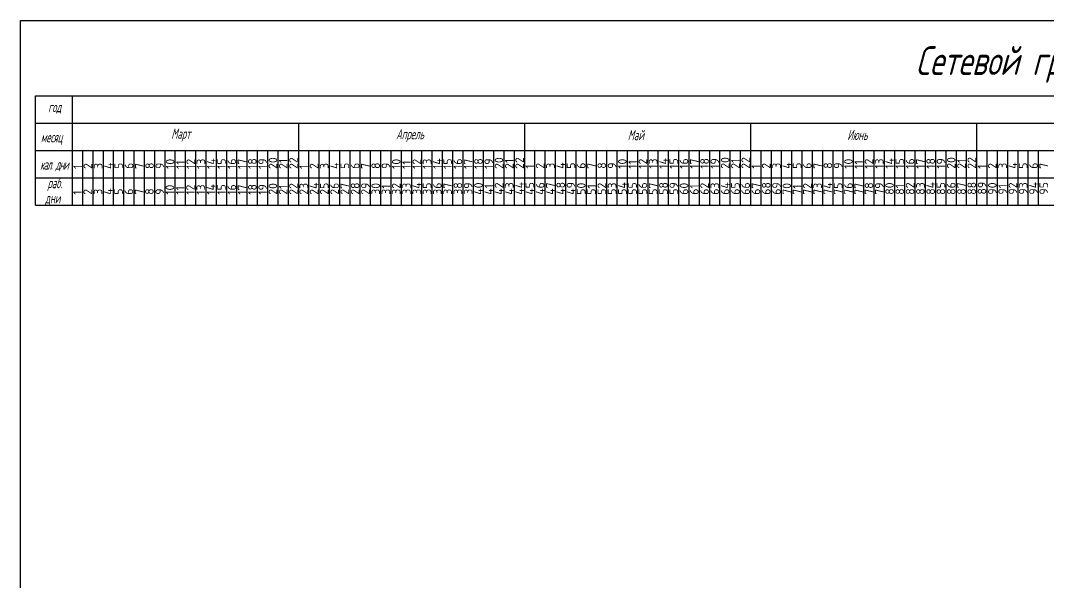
# Model space of a CAD drawing. Header units: millimetres. Extents: x 545956 to 559840, y 1708517 to 1711661.
# Drawn here: x 554604 to 555304, y 1709451 to 1709834 of the extents above; entities that cross this region are included whole.
import ezdxf

# ---------------------------------------------------------------- set-up
doc = ezdxf.new("R2010")
doc.units = ezdxf.units.MM
doc.header["$LTSCALE"] = 5
doc.layers.get('0').update_dxf_attribs({"lineweight": 30})
for name, color, linetype, lineweight in [('02 Тонкая линия', 3, 'Continuous', 25), ('ramochka', 18, 'Continuous', 50), ('text', 161, 'Continuous', 20), ('Тонкая', 250, 'Continuous', 5)]:
    doc.layers.add(name, color=color, linetype=linetype, lineweight=lineweight)
doc.styles.add('GOST 2.304', font='CS_Gost2304.shx', dxfattribs={"width": 0.75, "oblique": 10})
doc.styles.get("Standard").update_dxf_attribs({"font": 'isocpeur.ttf'})
doc.styles.add('стиль1-3', font='simplex.shx', dxfattribs={"width": 0.7, "oblique": 15, "height": 3})

msp = doc.modelspace()

# ---------------------------------------------------------------- linework, layer by layer
at = {"ltscale": 0.1}
for p, q in [((554604.27, 1709833.88), (556319.59, 1709833.88)), ((554604.27, 1708606.25), (554604.27, 1709833.88))]:
    msp.add_line(p, q, dxfattribs=at)
at = {"layer": 'ramochka', "color": 7, "lineweight": 30}
for p, q in [((554614.37, 1709782.66), (555269.66, 1709782.66)), ((554614.37, 1709708), (554614.37, 1709782.66)), ((554614.37, 1709782.66), (556130.66, 1709782.66)), ((554614.37, 1709708), (554614.37, 1709782.66)), ((554639.66, 1709708), (554639.66, 1709782.66)), ((554639.66, 1709708), (554639.66, 1709782.66)), ((554614.37, 1709764), (555288.3, 1709764)), ((554614.37, 1709764), (556130.66, 1709764)), ((554639.66, 1709708), (554639.66, 1709764)), ((554639.66, 1709708), (554639.66, 1709764)), ((554793.81, 1709708), (554793.81, 1709764)), ((554793.81, 1709708), (554793.81, 1709764)), ((554947.66, 1709708), (554947.66, 1709764)), ((554947.66, 1709708), (554947.66, 1709764)), ((555101.66, 1709708), (555101.66, 1709764)), ((555101.66, 1709708), (555101.66, 1709764)), ((555255.66, 1709708), (555255.66, 1709764)), ((555255.66, 1709708), (555255.66, 1709764)), ((554614.37, 1709745.33), (555269.66, 1709745.33)), ((554614.37, 1709745.33), (556130.66, 1709745.33)), ((554646.66, 1709708), (554646.66, 1709745.33)), ((554646.66, 1709708), (554646.66, 1709745.33)), ((554653.66, 1709708), (554653.66, 1709745.33)), ((554653.66, 1709708), (554653.66, 1709745.33)), ((554660.66, 1709708), (554660.66, 1709745.33)), ((554660.66, 1709708), (554660.66, 1709745.33)), ((554667.66, 1709708), (554667.66, 1709745.33)), ((554667.66, 1709708), (554667.66, 1709745.33)), ((554674.66, 1709708), (554674.66, 1709745.33)), ((554674.66, 1709708), (554674.66, 1709745.33)), ((554681.66, 1709708), (554681.66, 1709745.33)), ((554681.66, 1709708), (554681.66, 1709745.33)), ((554688.66, 1709708), (554688.66, 1709745.33)), ((554688.66, 1709708), (554688.66, 1709745.33)), ((554695.66, 1709708), (554695.66, 1709745.33)), ((554695.66, 1709708), (554695.66, 1709745.33)), ((554702.66, 1709708), (554702.66, 1709745.33)), ((554702.66, 1709708), (554702.66, 1709745.33)), ((554709.66, 1709708), (554709.66, 1709745.33)), ((554709.66, 1709708), (554709.66, 1709745.33)), ((554716.66, 1709708), (554716.66, 1709745.33)), ((554716.66, 1709708), (554716.66, 1709745.33)), ((554723.66, 1709708), (554723.66, 1709745.33)), ((554723.66, 1709708), (554723.66, 1709745.33)), ((554730.66, 1709708), (554730.66, 1709745.33)), ((554730.66, 1709708), (554730.66, 1709745.33)), ((554737.66, 1709708), (554737.66, 1709745.33)), ((554737.66, 1709708), (554737.66, 1709745.33)), ((554744.66, 1709708), (554744.66, 1709745.33)), ((554744.66, 1709708), (554744.66, 1709745.33)), ((554751.66, 1709708), (554751.66, 1709745.33)), ((554751.66, 1709708), (554751.66, 1709745.33)), ((554758.66, 1709708), (554758.66, 1709745.33)), ((554758.66, 1709708), (554758.66, 1709745.33)), ((554765.66, 1709708), (554765.66, 1709745.33)), ((554765.66, 1709708), (554765.66, 1709745.33)), ((554772.66, 1709708), (554772.66, 1709745.33)), ((554772.66, 1709708), (554772.66, 1709745.33)), ((554779.66, 1709708), (554779.66, 1709745.33)), ((554779.66, 1709708), (554779.66, 1709745.33)), ((554786.66, 1709708), (554786.66, 1709745.33)), ((554786.66, 1709708), (554786.66, 1709745.33)), ((554800.66, 1709708), (554800.66, 1709745.33)), ((554800.66, 1709708), (554800.66, 1709745.33)), ((554807.66, 1709708), (554807.66, 1709745.33)), ((554807.66, 1709708), (554807.66, 1709745.33)), ((554814.66, 1709708), (554814.66, 1709745.33)), ((554814.66, 1709708), (554814.66, 1709745.33)), ((554821.66, 1709708), (554821.66, 1709745.33)), ((554821.66, 1709708), (554821.66, 1709745.33)), ((554828.66, 1709708), (554828.66, 1709745.33)), ((554828.66, 1709708), (554828.66, 1709745.33)), ((554835.66, 1709708), (554835.66, 1709745.33)), ((554835.66, 1709708), (554835.66, 1709745.33)), ((554842.66, 1709708), (554842.66, 1709745.33)), ((554842.66, 1709708), (554842.66, 1709745.33)), ((554849.66, 1709708), (554849.66, 1709745.33)), ((554849.66, 1709708), (554849.66, 1709745.33)), ((554856.66, 1709708), (554856.66, 1709745.33)), ((554856.66, 1709708), (554856.66, 1709745.33)), ((554863.66, 1709708), (554863.66, 1709745.33)), ((554863.66, 1709708), (554863.66, 1709745.33)), ((554870.66, 1709708), (554870.66, 1709745.33)), ((554870.66, 1709708), (554870.66, 1709745.33)), ((554870.66, 1709708), (554870.66, 1709745.33)), ((554870.66, 1709708), (554870.66, 1709745.33)), ((554877.66, 1709708), (554877.66, 1709745.33)), ((554877.66, 1709708), (554877.66, 1709745.33)), ((554884.66, 1709708), (554884.66, 1709745.33)), ((554884.66, 1709708), (554884.66, 1709745.33)), ((554891.66, 1709708), (554891.66, 1709745.33)), ((554891.66, 1709708), (554891.66, 1709745.33)), ((554898.66, 1709708), (554898.66, 1709745.33)), ((554898.66, 1709708), (554898.66, 1709745.33)), ((554905.66, 1709708), (554905.66, 1709745.33)), ((554905.66, 1709708), (554905.66, 1709745.33)), ((554912.66, 1709708), (554912.66, 1709745.33)), ((554912.66, 1709708), (554912.66, 1709745.33)), ((554919.66, 1709708), (554919.66, 1709745.33)), ((554919.66, 1709708), (554919.66, 1709745.33)), ((554926.66, 1709708), (554926.66, 1709745.33)), ((554926.66, 1709708), (554926.66, 1709745.33)), ((554933.66, 1709708), (554933.66, 1709745.33)), ((554933.66, 1709708), (554933.66, 1709745.33)), ((554940.66, 1709708), (554940.66, 1709745.33)), ((554940.66, 1709708), (554940.66, 1709745.33)), ((554947.66, 1709708), (554947.66, 1709745.33)), ((554947.66, 1709708), (554947.66, 1709745.33)), ((554954.66, 1709708), (554954.66, 1709745.33)), ((554954.66, 1709708), (554954.66, 1709745.33)), ((554961.66, 1709708), (554961.66, 1709745.33)), ((554961.66, 1709708), (554961.66, 1709745.33)), ((554968.66, 1709708), (554968.66, 1709745.33)), ((554968.66, 1709708), (554968.66, 1709745.33)), ((554975.66, 1709708), (554975.66, 1709745.33)), ((554975.66, 1709708), (554975.66, 1709745.33)), ((554982.66, 1709708), (554982.66, 1709745.33)), ((554982.66, 1709708), (554982.66, 1709745.33)), ((554989.66, 1709708), (554989.66, 1709745.33)), ((554989.66, 1709708), (554989.66, 1709745.33)), ((554996.66, 1709708), (554996.66, 1709745.33)), ((554996.66, 1709708), (554996.66, 1709745.33)), ((555003.66, 1709708), (555003.66, 1709745.33)), ((555003.66, 1709708), (555003.66, 1709745.33)), ((555010.66, 1709708), (555010.66, 1709745.33)), ((555010.66, 1709708), (555010.66, 1709745.33)), ((555017.66, 1709708), (555017.66, 1709745.33)), ((555017.66, 1709708), (555017.66, 1709745.33)), ((555024.66, 1709708), (555024.66, 1709745.33)), ((555024.66, 1709708), (555024.66, 1709745.33)), ((555024.66, 1709708), (555024.66, 1709745.33)), ((555024.66, 1709708), (555024.66, 1709745.33)), ((555031.66, 1709708), (555031.66, 1709745.33)), ((555031.66, 1709708), (555031.66, 1709745.33)), ((555038.66, 1709708), (555038.66, 1709745.33)), ((555038.66, 1709708), (555038.66, 1709745.33)), ((555045.66, 1709708), (555045.66, 1709745.33)), ((555045.66, 1709708), (555045.66, 1709745.33)), ((555052.66, 1709708), (555052.66, 1709745.33)), ((555052.66, 1709708), (555052.66, 1709745.33)), ((555059.66, 1709708), (555059.66, 1709745.33)), ((555059.66, 1709708), (555059.66, 1709745.33)), ((555066.66, 1709708), (555066.66, 1709745.33)), ((555066.66, 1709708), (555066.66, 1709745.33)), ((555073.66, 1709708), (555073.66, 1709745.33)), ((555073.66, 1709708), (555073.66, 1709745.33)), ((555080.66, 1709708), (555080.66, 1709745.33)), ((555080.66, 1709708), (555080.66, 1709745.33)), ((555087.66, 1709708), (555087.66, 1709745.33)), ((555087.66, 1709708), (555087.66, 1709745.33)), ((555094.66, 1709708), (555094.66, 1709745.33)), ((555094.66, 1709708), (555094.66, 1709745.33)), ((555101.66, 1709708), (555101.66, 1709745.33)), ((555101.66, 1709708), (555101.66, 1709745.33)), ((555108.66, 1709708), (555108.66, 1709745.33)), ((555108.66, 1709708), (555108.66, 1709745.33)), ((555115.66, 1709708), (555115.66, 1709745.33)), ((555115.66, 1709708), (555115.66, 1709745.33)), ((555122.66, 1709708), (555122.66, 1709745.33)), ((555122.66, 1709708), (555122.66, 1709745.33)), ((555129.66, 1709708), (555129.66, 1709745.33)), ((555129.66, 1709708), (555129.66, 1709745.33)), ((555136.66, 1709708), (555136.66, 1709745.33)), ((555136.66, 1709708), (555136.66, 1709745.33)), ((555143.66, 1709708), (555143.66, 1709745.33)), ((555143.66, 1709708), (555143.66, 1709745.33)), ((555150.66, 1709708), (555150.66, 1709745.33)), ((555150.66, 1709708), (555150.66, 1709745.33)), ((555157.66, 1709708), (555157.66, 1709745.33)), ((555157.66, 1709708), (555157.66, 1709745.33)), ((555164.66, 1709708), (555164.66, 1709745.33)), ((555164.66, 1709708), (555164.66, 1709745.33)), ((555171.66, 1709708), (555171.66, 1709745.33)), ((555171.66, 1709708), (555171.66, 1709745.33)), ((555178.66, 1709708), (555178.66, 1709745.33)), ((555178.66, 1709708), (555178.66, 1709745.33)), ((555178.66, 1709708), (555178.66, 1709745.33)), ((555178.66, 1709708), (555178.66, 1709745.33)), ((555185.66, 1709708), (555185.66, 1709745.33)), ((555185.66, 1709708), (555185.66, 1709745.33)), ((555192.66, 1709708), (555192.66, 1709745.33)), ((555192.66, 1709708), (555192.66, 1709745.33)), ((555199.66, 1709708), (555199.66, 1709745.33)), ((555199.66, 1709708), (555199.66, 1709745.33)), ((555206.66, 1709708), (555206.66, 1709745.33)), ((555206.66, 1709708), (555206.66, 1709745.33)), ((555213.66, 1709708), (555213.66, 1709745.33)), ((555213.66, 1709708), (555213.66, 1709745.33)), ((555220.66, 1709708), (555220.66, 1709745.33)), ((555220.66, 1709708), (555220.66, 1709745.33)), ((555227.66, 1709708), (555227.66, 1709745.33)), ((555227.66, 1709708), (555227.66, 1709745.33)), ((555234.66, 1709708), (555234.66, 1709745.33)), ((555234.66, 1709708), (555234.66, 1709745.33)), ((555241.66, 1709708), (555241.66, 1709745.33)), ((555241.66, 1709708), (555241.66, 1709745.33)), ((555248.66, 1709708), (555248.66, 1709745.33)), ((555248.66, 1709708), (555248.66, 1709745.33)), ((555255.66, 1709708), (555255.66, 1709745.33)), ((555255.66, 1709708), (555255.66, 1709745.33)), ((555262.66, 1709708), (555262.66, 1709745.33)), ((555262.66, 1709708), (555262.66, 1709745.33)), ((555269.66, 1709708), (555269.66, 1709745.33)), ((555269.66, 1709708), (555269.66, 1709745.33)), ((555276.66, 1709708), (555276.66, 1709745.33)), ((555283.66, 1709708), (555283.66, 1709745.33)), ((555290.66, 1709708), (555290.66, 1709745.33)), ((555297.66, 1709708), (555297.66, 1709745.33)), ((554614.37, 1709726.66), (555269.66, 1709726.66)), ((554614.37, 1709726.66), (556130.66, 1709726.66)), ((554650.53, 1709726.66), (555269.66, 1709726.66)), ((554650.53, 1709726.66), (556130.66, 1709726.66)), ((554614.37, 1709708), (555269.66, 1709708)), ((554614.37, 1709708), (556130.66, 1709708))]:
    msp.add_line(p, q, dxfattribs=at)
at = {"layer": 'Тонкая', "linetype": 'ByBlock', "ltscale": 0.2}
msp.add_line((554961.66, 1709708), (554963.46, 1709708), dxfattribs=at)

# ---------------------------------------------------------------- texts
at = {"ltscale": 0.5, "insert": (555213.91, 1709816.4), "char_height": 19.6, "width": 498.0189, "attachment_point": 1, "style": 'стиль1-3'}
msp.add_mtext('Сетевой график строительства здания', dxfattribs=at)
at = {"layer": '02 Тонкая линия', "color": 7, "char_height": 5.8333, "width": 0.0841, "attachment_point": 1, "rotation": 90}
for s, insert in [('{\\fISOCPEUR|b0|i0|c204|p34;10}', (554703.24, 1709732.74)), ('{\\fISOCPEUR|b0|i0|c204|p34;10}', (554703.24, 1709732.74)), ('{\\fISOCPEUR|b0|i0|c204|p34;12}', (554717.24, 1709732.74)), ('{\\fISOCPEUR|b0|i0|c204|p34;12}', (554717.24, 1709732.74)), ('{\\fISOCPEUR|b0|i0|c204|p34;13}', (554724.24, 1709732.74)), ('{\\fISOCPEUR|b0|i0|c204|p34;13}', (554724.24, 1709732.74)), ('{\\fISOCPEUR|b0|i0|c204|p34;14}', (554731.24, 1709732.74)), ('{\\fISOCPEUR|b0|i0|c204|p34;14}', (554731.24, 1709732.74)), ('{\\fISOCPEUR|b0|i0|c204|p34;15}', (554738.24, 1709732.74)), ('{\\fISOCPEUR|b0|i0|c204|p34;15}', (554738.24, 1709732.74)), ('{\\fISOCPEUR|b0|i0|c204|p34;16}', (554745.24, 1709732.74)), ('{\\fISOCPEUR|b0|i0|c204|p34;16}', (554745.24, 1709732.74)), ('{\\fISOCPEUR|b0|i0|c204|p34;17}', (554752.24, 1709732.74)), ('{\\fISOCPEUR|b0|i0|c204|p34;17}', (554752.24, 1709732.74)), ('{\\fISOCPEUR|b0|i0|c204|p34;18}', (554759.24, 1709732.74)), ('{\\fISOCPEUR|b0|i0|c204|p34;18}', (554759.24, 1709732.74)), ('{\\fISOCPEUR|b0|i0|c204|p34;19}', (554766.24, 1709732.74)), ('{\\fISOCPEUR|b0|i0|c204|p34;19}', (554766.24, 1709732.74)), ('{\\fISOCPEUR|b0|i0|c204|p34;20}', (554773.24, 1709732.74)), ('{\\fISOCPEUR|b0|i0|c204|p34;20}', (554773.24, 1709732.74)), ('{\\fISOCPEUR|b0|i0|c204|p34;21}', (554780.24, 1709732.74)), ('{\\fISOCPEUR|b0|i0|c204|p34;21}', (554780.24, 1709732.74)), ('{\\fISOCPEUR|b0|i0|c204|p34;22}', (554787.24, 1709732.74)), ('{\\fISOCPEUR|b0|i0|c204|p34;22}', (554787.24, 1709732.74)), ('{\\fISOCPEUR|b0|i0|c204|p34;10}', (554857.24, 1709732.74)), ('{\\fISOCPEUR|b0|i0|c204|p34;10}', (554857.24, 1709732.74)), ('{\\fISOCPEUR|b0|i0|c204|p34;12}', (554871.24, 1709732.74)), ('{\\fISOCPEUR|b0|i0|c204|p34;12}', (554871.24, 1709732.74)), ('{\\fISOCPEUR|b0|i0|c204|p34;13}', (554878.24, 1709732.74)), ('{\\fISOCPEUR|b0|i0|c204|p34;13}', (554878.24, 1709732.74)), ('{\\fISOCPEUR|b0|i0|c204|p34;14}', (554885.24, 1709732.74)), ('{\\fISOCPEUR|b0|i0|c204|p34;14}', (554885.24, 1709732.74)), ('{\\fISOCPEUR|b0|i0|c204|p34;15}', (554892.24, 1709732.74)), ('{\\fISOCPEUR|b0|i0|c204|p34;15}', (554892.24, 1709732.74)), ('{\\fISOCPEUR|b0|i0|c204|p34;16}', (554899.24, 1709732.74)), ('{\\fISOCPEUR|b0|i0|c204|p34;16}', (554899.24, 1709732.74)), ('{\\fISOCPEUR|b0|i0|c204|p34;17}', (554906.24, 1709732.74)), ('{\\fISOCPEUR|b0|i0|c204|p34;17}', (554906.24, 1709732.74)), ('{\\fISOCPEUR|b0|i0|c204|p34;18}', (554913.24, 1709732.74)), ('{\\fISOCPEUR|b0|i0|c204|p34;18}', (554913.24, 1709732.74)), ('{\\fISOCPEUR|b0|i0|c204|p34;19}', (554920.24, 1709732.74)), ('{\\fISOCPEUR|b0|i0|c204|p34;19}', (554920.24, 1709732.74)), ('{\\fISOCPEUR|b0|i0|c204|p34;20}', (554927.24, 1709732.74)), ('{\\fISOCPEUR|b0|i0|c204|p34;20}', (554927.24, 1709732.74)), ('{\\fISOCPEUR|b0|i0|c204|p34;21}', (554934.24, 1709732.74)), ('{\\fISOCPEUR|b0|i0|c204|p34;21}', (554934.24, 1709732.74)), ('{\\fISOCPEUR|b0|i0|c204|p34;22}', (554941.24, 1709732.74)), ('{\\fISOCPEUR|b0|i0|c204|p34;22}', (554941.24, 1709732.74)), ('{\\fISOCPEUR|b0|i0|c204|p34;10}', (555011.24, 1709732.86)), ('{\\fISOCPEUR|b0|i0|c204|p34;10}', (555011.24, 1709732.86)), ('{\\fISOCPEUR|b0|i0|c204|p34;12}', (555025.24, 1709732.86)), ('{\\fISOCPEUR|b0|i0|c204|p34;12}', (555025.24, 1709732.86)), ('{\\fISOCPEUR|b0|i0|c204|p34;13}', (555032.24, 1709732.86)), ('{\\fISOCPEUR|b0|i0|c204|p34;13}', (555032.24, 1709732.86)), ('{\\fISOCPEUR|b0|i0|c204|p34;14}', (555039.24, 1709732.86)), ('{\\fISOCPEUR|b0|i0|c204|p34;14}', (555039.24, 1709732.86)), ('{\\fISOCPEUR|b0|i0|c204|p34;15}', (555046.24, 1709732.86)), ('{\\fISOCPEUR|b0|i0|c204|p34;15}', (555046.24, 1709732.86)), ('{\\fISOCPEUR|b0|i0|c204|p34;16}', (555053.24, 1709732.86)), ('{\\fISOCPEUR|b0|i0|c204|p34;16}', (555053.24, 1709732.86)), ('{\\fISOCPEUR|b0|i0|c204|p34;17}', (555060.24, 1709732.86)), ('{\\fISOCPEUR|b0|i0|c204|p34;17}', (555060.24, 1709732.86)), ('{\\fISOCPEUR|b0|i0|c204|p34;18}', (555067.24, 1709732.86)), ('{\\fISOCPEUR|b0|i0|c204|p34;18}', (555067.24, 1709732.86)), ('{\\fISOCPEUR|b0|i0|c204|p34;19}', (555074.24, 1709732.86)), ('{\\fISOCPEUR|b0|i0|c204|p34;19}', (555074.24, 1709732.86)), ('{\\fISOCPEUR|b0|i0|c204|p34;20}', (555081.24, 1709732.86)), ('{\\fISOCPEUR|b0|i0|c204|p34;20}', (555081.24, 1709732.86)), ('{\\fISOCPEUR|b0|i0|c204|p34;21}', (555088.24, 1709732.86)), ('{\\fISOCPEUR|b0|i0|c204|p34;21}', (555088.24, 1709732.86)), ('{\\fISOCPEUR|b0|i0|c204|p34;22}', (555095.24, 1709732.86)), ('{\\fISOCPEUR|b0|i0|c204|p34;22}', (555095.24, 1709732.86)), ('{\\fISOCPEUR|b0|i0|c204|p34;10}', (555165.24, 1709732.86)), ('{\\fISOCPEUR|b0|i0|c204|p34;10}', (555165.24, 1709732.86)), ('{\\fISOCPEUR|b0|i0|c204|p34;12}', (555179.24, 1709732.86)), ('{\\fISOCPEUR|b0|i0|c204|p34;12}', (555179.24, 1709732.86)), ('{\\fISOCPEUR|b0|i0|c204|p34;13}', (555186.24, 1709732.86)), ('{\\fISOCPEUR|b0|i0|c204|p34;13}', (555186.24, 1709732.86)), ('{\\fISOCPEUR|b0|i0|c204|p34;14}', (555193.24, 1709732.86)), ('{\\fISOCPEUR|b0|i0|c204|p34;14}', (555193.24, 1709732.86)), ('{\\fISOCPEUR|b0|i0|c204|p34;15}', (555200.24, 1709732.86)), ('{\\fISOCPEUR|b0|i0|c204|p34;15}', (555200.24, 1709732.86)), ('{\\fISOCPEUR|b0|i0|c204|p34;16}', (555207.24, 1709732.86)), ('{\\fISOCPEUR|b0|i0|c204|p34;16}', (555207.24, 1709732.86)), ('{\\fISOCPEUR|b0|i0|c204|p34;17}', (555214.24, 1709732.86)), ('{\\fISOCPEUR|b0|i0|c204|p34;17}', (555214.24, 1709732.86)), ('{\\fISOCPEUR|b0|i0|c204|p34;18}', (555221.24, 1709732.86)), ('{\\fISOCPEUR|b0|i0|c204|p34;18}', (555221.24, 1709732.86)), ('{\\fISOCPEUR|b0|i0|c204|p34;19}', (555228.24, 1709732.86)), ('{\\fISOCPEUR|b0|i0|c204|p34;19}', (555228.24, 1709732.86)), ('{\\fISOCPEUR|b0|i0|c204|p34;20}', (555235.24, 1709732.86)), ('{\\fISOCPEUR|b0|i0|c204|p34;20}', (555235.24, 1709732.86)), ('{\\fISOCPEUR|b0|i0|c204|p34;21}', (555242.24, 1709732.86)), ('{\\fISOCPEUR|b0|i0|c204|p34;21}', (555242.24, 1709732.86)), ('{\\fISOCPEUR|b0|i0|c204|p34;22}', (555249.24, 1709732.86)), ('{\\fISOCPEUR|b0|i0|c204|p34;22}', (555249.24, 1709732.86)), ('{\\fISOCPEUR|b0|i0|c204|p34;1}', (554640.24, 1709732.74)), ('{\\fISOCPEUR|b0|i0|c204|p34;1}', (554640.24, 1709732.74)), ('{\\fISOCPEUR|b0|i0|c204|p34;1}', (554640.24, 1709732.74)), ('{\\fISOCPEUR|b0|i0|c204|p34;1}', (554640.24, 1709732.74)), ('{\\fISOCPEUR|b0|i0|c204|p34;2}', (554647.24, 1709732.74)), ('{\\fISOCPEUR|b0|i0|c204|p34;2}', (554647.24, 1709732.74)), ('{\\fISOCPEUR|b0|i0|c204|p34;3}', (554654.24, 1709732.74)), ('{\\fISOCPEUR|b0|i0|c204|p34;3}', (554654.24, 1709732.74)), ('{\\fISOCPEUR|b0|i0|c204|p34;4}', (554661.24, 1709732.74)), ('{\\fISOCPEUR|b0|i0|c204|p34;4}', (554661.24, 1709732.74)), ('{\\fISOCPEUR|b0|i0|c204|p34;5}', (554668.24, 1709732.74)), ('{\\fISOCPEUR|b0|i0|c204|p34;5}', (554668.24, 1709732.74)), ('{\\fISOCPEUR|b0|i0|c204|p34;6}', (554675.24, 1709732.74)), ('{\\fISOCPEUR|b0|i0|c204|p34;6}', (554675.24, 1709732.74)), ('{\\fISOCPEUR|b0|i0|c204|p34;7}', (554682.24, 1709732.74)), ('{\\fISOCPEUR|b0|i0|c204|p34;7}', (554682.24, 1709732.74)), ('{\\fISOCPEUR|b0|i0|c204|p34;8}', (554689.24, 1709732.74)), ('{\\fISOCPEUR|b0|i0|c204|p34;8}', (554689.24, 1709732.74)), ('{\\fISOCPEUR|b0|i0|c204|p34;9}', (554696.24, 1709732.74)), ('{\\fISOCPEUR|b0|i0|c204|p34;9}', (554696.24, 1709732.74)), ('{\\fISOCPEUR|b0|i0|c204|p34;11}', (554710.24, 1709732.74)), ('{\\fISOCPEUR|b0|i0|c204|p34;11}', (554710.24, 1709732.74)), ('{\\fISOCPEUR|b0|i0|c204|p34;1}', (554794.24, 1709732.74)), ('{\\fISOCPEUR|b0|i0|c204|p34;1}', (554794.24, 1709732.74)), ('{\\fISOCPEUR|b0|i0|c204|p34;2}', (554801.24, 1709732.74)), ('{\\fISOCPEUR|b0|i0|c204|p34;2}', (554801.24, 1709732.74)), ('{\\fISOCPEUR|b0|i0|c204|p34;3}', (554808.24, 1709732.74)), ('{\\fISOCPEUR|b0|i0|c204|p34;3}', (554808.24, 1709732.74)), ('{\\fISOCPEUR|b0|i0|c204|p34;4}', (554815.24, 1709732.74)), ('{\\fISOCPEUR|b0|i0|c204|p34;4}', (554815.24, 1709732.74)), ('{\\fISOCPEUR|b0|i0|c204|p34;5}', (554822.24, 1709732.74)), ('{\\fISOCPEUR|b0|i0|c204|p34;5}', (554822.24, 1709732.74)), ('{\\fISOCPEUR|b0|i0|c204|p34;6}', (554829.24, 1709732.74)), ('{\\fISOCPEUR|b0|i0|c204|p34;6}', (554829.24, 1709732.74)), ('{\\fISOCPEUR|b0|i0|c204|p34;7}', (554836.24, 1709732.74)), ('{\\fISOCPEUR|b0|i0|c204|p34;7}', (554836.24, 1709732.74)), ('{\\fISOCPEUR|b0|i0|c204|p34;8}', (554843.24, 1709732.74)), ('{\\fISOCPEUR|b0|i0|c204|p34;8}', (554843.24, 1709732.74)), ('{\\fISOCPEUR|b0|i0|c204|p34;9}', (554850.24, 1709732.74)), ('{\\fISOCPEUR|b0|i0|c204|p34;9}', (554850.24, 1709732.74)), ('{\\fISOCPEUR|b0|i0|c204|p34;11}', (554864.24, 1709732.74)), ('{\\fISOCPEUR|b0|i0|c204|p34;11}', (554864.24, 1709732.74)), ('{\\fISOCPEUR|b0|i0|c204|p34;1}', (554948.24, 1709732.86)), ('{\\fISOCPEUR|b0|i0|c204|p34;1}', (554948.24, 1709732.86)), ('{\\fISOCPEUR|b0|i0|c204|p34;2}', (554955.24, 1709732.86)), ('{\\fISOCPEUR|b0|i0|c204|p34;2}', (554955.24, 1709732.86)), ('{\\fISOCPEUR|b0|i0|c204|p34;3}', (554962.24, 1709732.86)), ('{\\fISOCPEUR|b0|i0|c204|p34;3}', (554962.24, 1709732.86)), ('{\\fISOCPEUR|b0|i0|c204|p34;4}', (554969.24, 1709732.86)), ('{\\fISOCPEUR|b0|i0|c204|p34;4}', (554969.24, 1709732.86)), ('{\\fISOCPEUR|b0|i0|c204|p34;5}', (554976.24, 1709732.86)), ('{\\fISOCPEUR|b0|i0|c204|p34;5}', (554976.24, 1709732.86)), ('{\\fISOCPEUR|b0|i0|c204|p34;6}', (554983.24, 1709732.86)), ('{\\fISOCPEUR|b0|i0|c204|p34;6}', (554983.24, 1709732.86)), ('{\\fISOCPEUR|b0|i0|c204|p34;7}', (554990.24, 1709732.86)), ('{\\fISOCPEUR|b0|i0|c204|p34;7}', (554990.24, 1709732.86)), ('{\\fISOCPEUR|b0|i0|c204|p34;8}', (554997.24, 1709732.86)), ('{\\fISOCPEUR|b0|i0|c204|p34;8}', (554997.24, 1709732.86)), ('{\\fISOCPEUR|b0|i0|c204|p34;9}', (555004.24, 1709732.86)), ('{\\fISOCPEUR|b0|i0|c204|p34;9}', (555004.24, 1709732.86)), ('{\\fISOCPEUR|b0|i0|c204|p34;11}', (555018.24, 1709732.86)), ('{\\fISOCPEUR|b0|i0|c204|p34;11}', (555018.24, 1709732.86)), ('{\\fISOCPEUR|b0|i0|c204|p34;1}', (555102.24, 1709732.86)), ('{\\fISOCPEUR|b0|i0|c204|p34;1}', (555102.24, 1709732.86)), ('{\\fISOCPEUR|b0|i0|c204|p34;2}', (555109.24, 1709732.86)), ('{\\fISOCPEUR|b0|i0|c204|p34;2}', (555109.24, 1709732.86)), ('{\\fISOCPEUR|b0|i0|c204|p34;3}', (555116.24, 1709732.86)), ('{\\fISOCPEUR|b0|i0|c204|p34;3}', (555116.24, 1709732.86)), ('{\\fISOCPEUR|b0|i0|c204|p34;4}', (555123.24, 1709732.86)), ('{\\fISOCPEUR|b0|i0|c204|p34;4}', (555123.24, 1709732.86)), ('{\\fISOCPEUR|b0|i0|c204|p34;5}', (555130.24, 1709732.86)), ('{\\fISOCPEUR|b0|i0|c204|p34;5}', (555130.24, 1709732.86)), ('{\\fISOCPEUR|b0|i0|c204|p34;6}', (555137.24, 1709732.86)), ('{\\fISOCPEUR|b0|i0|c204|p34;6}', (555137.24, 1709732.86)), ('{\\fISOCPEUR|b0|i0|c204|p34;7}', (555144.24, 1709732.86)), ('{\\fISOCPEUR|b0|i0|c204|p34;7}', (555144.24, 1709732.86)), ('{\\fISOCPEUR|b0|i0|c204|p34;8}', (555151.24, 1709732.86)), ('{\\fISOCPEUR|b0|i0|c204|p34;8}', (555151.24, 1709732.86)), ('{\\fISOCPEUR|b0|i0|c204|p34;9}', (555158.24, 1709732.86)), ('{\\fISOCPEUR|b0|i0|c204|p34;9}', (555158.24, 1709732.86)), ('{\\fISOCPEUR|b0|i0|c204|p34;11}', (555172.24, 1709732.86)), ('{\\fISOCPEUR|b0|i0|c204|p34;11}', (555172.24, 1709732.86)), ('{\\fISOCPEUR|b0|i0|c204|p34;1}', (555256.24, 1709732.86)), ('{\\fISOCPEUR|b0|i0|c204|p34;1}', (555256.24, 1709732.86)), ('{\\fISOCPEUR|b0|i0|c204|p34;2}', (555263.24, 1709732.86)), ('{\\fISOCPEUR|b0|i0|c204|p34;2}', (555263.24, 1709732.86)), ('{\\fISOCPEUR|b0|i0|c204|p34;3}', (555270.24, 1709732.86)), ('{\\fISOCPEUR|b0|i0|c204|p34;4}', (555277.24, 1709732.86)), ('{\\fISOCPEUR|b0|i0|c204|p34;5}', (555284.24, 1709732.86)), ('{\\fISOCPEUR|b0|i0|c204|p34;6}', (555291.24, 1709732.86)), ('{\\fISOCPEUR|b0|i0|c204|p34;7}', (555298.24, 1709732.86)), ('{\\fISOCPEUR|b0|i0|c204|p34;2}', (554647.1, 1709715.15)), ('{\\fISOCPEUR|b0|i0|c204|p34;2}', (554647.1, 1709715.15)), ('{\\fISOCPEUR|b0|i0|c204|p34;3}', (554654.1, 1709715.15)), ('{\\fISOCPEUR|b0|i0|c204|p34;3}', (554654.1, 1709715.15)), ('{\\fISOCPEUR|b0|i0|c204|p34;4}', (554661.1, 1709715.15)), ('{\\fISOCPEUR|b0|i0|c204|p34;4}', (554661.1, 1709715.15)), ('{\\fISOCPEUR|b0|i0|c204|p34;5}', (554668.1, 1709715.15)), ('{\\fISOCPEUR|b0|i0|c204|p34;5}', (554668.1, 1709715.15)), ('{\\fISOCPEUR|b0|i0|c204|p34;6}', (554675.1, 1709715.15)), ('{\\fISOCPEUR|b0|i0|c204|p34;6}', (554675.1, 1709715.15)), ('{\\fISOCPEUR|b0|i0|c204|p34;7}', (554682.1, 1709715.15)), ('{\\fISOCPEUR|b0|i0|c204|p34;7}', (554682.1, 1709715.15)), ('{\\fISOCPEUR|b0|i0|c204|p34;8}', (554689.1, 1709715.15)), ('{\\fISOCPEUR|b0|i0|c204|p34;8}', (554689.1, 1709715.15)), ('{\\fISOCPEUR|b0|i0|c204|p34;9}', (554696.1, 1709715.15)), ('{\\fISOCPEUR|b0|i0|c204|p34;9}', (554696.1, 1709715.15)), ('{\\fISOCPEUR|b0|i0|c204|p34;10}', (554703.1, 1709715.15)), ('{\\fISOCPEUR|b0|i0|c204|p34;10}', (554703.1, 1709715.15)), ('{\\fISOCPEUR|b0|i0|c204|p34;11}', (554710.1, 1709715.15)), ('{\\fISOCPEUR|b0|i0|c204|p34;11}', (554710.1, 1709715.15)), ('{\\fISOCPEUR|b0|i0|c204|p34;12}', (554717.1, 1709715.15)), ('{\\fISOCPEUR|b0|i0|c204|p34;12}', (554717.1, 1709715.15)), ('{\\fISOCPEUR|b0|i0|c204|p34;13}', (554724.1, 1709715.15)), ('{\\fISOCPEUR|b0|i0|c204|p34;13}', (554724.1, 1709715.15)), ('{\\fISOCPEUR|b0|i0|c204|p34;14}', (554731.1, 1709715.15)), ('{\\fISOCPEUR|b0|i0|c204|p34;14}', (554731.1, 1709715.15)), ('{\\fISOCPEUR|b0|i0|c204|p34;15}', (554738.24, 1709715.15)), ('{\\fISOCPEUR|b0|i0|c204|p34;15}', (554738.24, 1709715.15)), ('{\\fISOCPEUR|b0|i0|c204|p34;16}', (554745.24, 1709715.15)), ('{\\fISOCPEUR|b0|i0|c204|p34;16}', (554745.24, 1709715.15)), ('{\\fISOCPEUR|b0|i0|c204|p34;17}', (554752.24, 1709715.15)), ('{\\fISOCPEUR|b0|i0|c204|p34;17}', (554752.24, 1709715.15)), ('{\\fISOCPEUR|b0|i0|c204|p34;18}', (554759.24, 1709715.15)), ('{\\fISOCPEUR|b0|i0|c204|p34;18}', (554759.24, 1709715.15)), ('{\\fISOCPEUR|b0|i0|c204|p34;19}', (554766.24, 1709715.15)), ('{\\fISOCPEUR|b0|i0|c204|p34;19}', (554766.24, 1709715.15)), ('{\\fISOCPEUR|b0|i0|c204|p34;20}', (554773.24, 1709715.15)), ('{\\fISOCPEUR|b0|i0|c204|p34;20}', (554773.24, 1709715.15)), ('{\\fISOCPEUR|b0|i0|c204|p34;21}', (554780.24, 1709715.15)), ('{\\fISOCPEUR|b0|i0|c204|p34;21}', (554780.24, 1709715.15)), ('{\\fISOCPEUR|b0|i0|c204|p34;22}', (554787.24, 1709715.15)), ('{\\fISOCPEUR|b0|i0|c204|p34;22}', (554787.24, 1709715.15)), ('{\\fISOCPEUR|b0|i0|c204|p34;23}', (554794.24, 1709715.15)), ('{\\fISOCPEUR|b0|i0|c204|p34;23}', (554794.24, 1709715.15)), ('{\\fISOCPEUR|b0|i0|c204|p34;24}', (554801.24, 1709715.15)), ('{\\fISOCPEUR|b0|i0|c204|p34;24}', (554801.24, 1709715.15)), ('{\\fISOCPEUR|b0|i0|c204|p34;25}', (554808.24, 1709715.15)), ('{\\fISOCPEUR|b0|i0|c204|p34;25}', (554808.24, 1709715.15)), ('{\\fISOCPEUR|b0|i0|c204|p34;26}', (554815.24, 1709715.15)), ('{\\fISOCPEUR|b0|i0|c204|p34;26}', (554815.24, 1709715.15)), ('{\\fISOCPEUR|b0|i0|c204|p34;27}', (554822.24, 1709715.15)), ('{\\fISOCPEUR|b0|i0|c204|p34;27}', (554822.24, 1709715.15)), ('{\\fISOCPEUR|b0|i0|c204|p34;28}', (554829.24, 1709715.15)), ('{\\fISOCPEUR|b0|i0|c204|p34;28}', (554829.24, 1709715.15)), ('{\\fISOCPEUR|b0|i0|c204|p34;29}', (554836.24, 1709715.15)), ('{\\fISOCPEUR|b0|i0|c204|p34;29}', (554836.24, 1709715.15)), ('{\\fISOCPEUR|b0|i0|c204|p34;30}', (554843.24, 1709715.15)), ('{\\fISOCPEUR|b0|i0|c204|p34;30}', (554843.24, 1709715.15)), ('{\\fISOCPEUR|b0|i0|c204|p34;31}', (554850.24, 1709715.15)), ('{\\fISOCPEUR|b0|i0|c204|p34;31}', (554850.24, 1709715.15)), ('{\\fISOCPEUR|b0|i0|c204|p34;32}', (554857.24, 1709715.15)), ('{\\fISOCPEUR|b0|i0|c204|p34;32}', (554857.24, 1709715.15)), ('{\\fISOCPEUR|b0|i0|c204|p34;33}', (554864.24, 1709715.15)), ('{\\fISOCPEUR|b0|i0|c204|p34;33}', (554864.24, 1709715.15)), ('{\\fISOCPEUR|b0|i0|c204|p34;34}', (554871.24, 1709715.15)), ('{\\fISOCPEUR|b0|i0|c204|p34;34}', (554871.24, 1709715.15)), ('{\\fISOCPEUR|b0|i0|c204|p34;35}', (554878.24, 1709715.15)), ('{\\fISOCPEUR|b0|i0|c204|p34;35}', (554878.24, 1709715.15)), ('{\\fISOCPEUR|b0|i0|c204|p34;36}', (554885.24, 1709715.15)), ('{\\fISOCPEUR|b0|i0|c204|p34;36}', (554885.24, 1709715.15)), ('{\\fISOCPEUR|b0|i0|c204|p34;37}', (554892.24, 1709715.15)), ('{\\fISOCPEUR|b0|i0|c204|p34;37}', (554892.24, 1709715.15)), ('{\\fISOCPEUR|b0|i0|c204|p34;38}', (554899.24, 1709715.15)), ('{\\fISOCPEUR|b0|i0|c204|p34;38}', (554899.24, 1709715.15)), ('{\\fISOCPEUR|b0|i0|c204|p34;39}', (554906.24, 1709715.15)), ('{\\fISOCPEUR|b0|i0|c204|p34;39}', (554906.24, 1709715.15)), ('{\\fISOCPEUR|b0|i0|c204|p34;40}', (554913.24, 1709715.15)), ('{\\fISOCPEUR|b0|i0|c204|p34;40}', (554913.24, 1709715.15)), ('{\\fISOCPEUR|b0|i0|c204|p34;41}', (554920.24, 1709715.15)), ('{\\fISOCPEUR|b0|i0|c204|p34;41}', (554920.24, 1709715.15)), ('{\\fISOCPEUR|b0|i0|c204|p34;42}', (554927.24, 1709715.15)), ('{\\fISOCPEUR|b0|i0|c204|p34;42}', (554927.24, 1709715.15)), ('{\\fISOCPEUR|b0|i0|c204|p34;43}', (554934.24, 1709715.15)), ('{\\fISOCPEUR|b0|i0|c204|p34;43}', (554934.24, 1709715.15)), ('{\\fISOCPEUR|b0|i0|c204|p34;44}', (554941.24, 1709715.15)), ('{\\fISOCPEUR|b0|i0|c204|p34;44}', (554941.24, 1709715.15)), ('{\\fISOCPEUR|b0|i0|c204|p34;45}', (554948.24, 1709715.15)), ('{\\fISOCPEUR|b0|i0|c204|p34;45}', (554948.24, 1709715.15)), ('{\\fISOCPEUR|b0|i0|c204|p34;46}', (554955.24, 1709715.15)), ('{\\fISOCPEUR|b0|i0|c204|p34;46}', (554955.24, 1709715.15)), ('{\\fISOCPEUR|b0|i0|c204|p34;47}', (554962.24, 1709715.15)), ('{\\fISOCPEUR|b0|i0|c204|p34;47}', (554962.24, 1709715.15)), ('{\\fISOCPEUR|b0|i0|c204|p34;48}', (554969.24, 1709715.15)), ('{\\fISOCPEUR|b0|i0|c204|p34;48}', (554969.24, 1709715.15)), ('{\\fISOCPEUR|b0|i0|c204|p34;49}', (554976.24, 1709715.15)), ('{\\fISOCPEUR|b0|i0|c204|p34;49}', (554976.24, 1709715.15)), ('{\\fISOCPEUR|b0|i0|c204|p34;50}', (554983.24, 1709715.15)), ('{\\fISOCPEUR|b0|i0|c204|p34;50}', (554983.24, 1709715.15)), ('{\\fISOCPEUR|b0|i0|c204|p34;51}', (554990.24, 1709715.15)), ('{\\fISOCPEUR|b0|i0|c204|p34;51}', (554990.24, 1709715.15)), ('{\\fISOCPEUR|b0|i0|c204|p34;52}', (554997.24, 1709715.15)), ('{\\fISOCPEUR|b0|i0|c204|p34;52}', (554997.24, 1709715.15)), ('{\\fISOCPEUR|b0|i0|c204|p34;53}', (555004.24, 1709715.15)), ('{\\fISOCPEUR|b0|i0|c204|p34;53}', (555004.24, 1709715.15)), ('{\\fISOCPEUR|b0|i0|c204|p34;54}', (555011.24, 1709715.15)), ('{\\fISOCPEUR|b0|i0|c204|p34;54}', (555011.24, 1709715.15)), ('{\\fISOCPEUR|b0|i0|c204|p34;55}', (555018.24, 1709715.15)), ('{\\fISOCPEUR|b0|i0|c204|p34;55}', (555018.24, 1709715.15)), ('{\\fISOCPEUR|b0|i0|c204|p34;56}', (555025.24, 1709715.15)), ('{\\fISOCPEUR|b0|i0|c204|p34;56}', (555025.24, 1709715.15)), ('{\\fISOCPEUR|b0|i0|c204|p34;57}', (555032.24, 1709715.15)), ('{\\fISOCPEUR|b0|i0|c204|p34;57}', (555032.24, 1709715.15)), ('{\\fISOCPEUR|b0|i0|c204|p34;58}', (555039.24, 1709715.15)), ('{\\fISOCPEUR|b0|i0|c204|p34;58}', (555039.24, 1709715.15)), ('{\\fISOCPEUR|b0|i0|c204|p34;59}', (555046.24, 1709715.15)), ('{\\fISOCPEUR|b0|i0|c204|p34;59}', (555046.24, 1709715.15)), ('{\\fISOCPEUR|b0|i0|c204|p34;60}', (555053.24, 1709715.15)), ('{\\fISOCPEUR|b0|i0|c204|p34;60}', (555053.24, 1709715.15)), ('{\\fISOCPEUR|b0|i0|c204|p34;61}', (555060.24, 1709715.15)), ('{\\fISOCPEUR|b0|i0|c204|p34;61}', (555060.24, 1709715.15)), ('{\\fISOCPEUR|b0|i0|c204|p34;62}', (555067.24, 1709715.15)), ('{\\fISOCPEUR|b0|i0|c204|p34;62}', (555067.24, 1709715.15)), ('{\\fISOCPEUR|b0|i0|c204|p34;63}', (555074.24, 1709715.15)), ('{\\fISOCPEUR|b0|i0|c204|p34;63}', (555074.24, 1709715.15)), ('{\\fISOCPEUR|b0|i0|c204|p34;64}', (555081.24, 1709715.15)), ('{\\fISOCPEUR|b0|i0|c204|p34;64}', (555081.24, 1709715.15)), ('{\\fISOCPEUR|b0|i0|c204|p34;65}', (555088.24, 1709715.15)), ('{\\fISOCPEUR|b0|i0|c204|p34;65}', (555088.24, 1709715.15)), ('{\\fISOCPEUR|b0|i0|c204|p34;66}', (555095.24, 1709715.15)), ('{\\fISOCPEUR|b0|i0|c204|p34;66}', (555095.24, 1709715.15)), ('{\\fISOCPEUR|b0|i0|c204|p34;67}', (555102.24, 1709715.15)), ('{\\fISOCPEUR|b0|i0|c204|p34;67}', (555102.24, 1709715.15)), ('{\\fISOCPEUR|b0|i0|c204|p34;68}', (555109.24, 1709715.15)), ('{\\fISOCPEUR|b0|i0|c204|p34;68}', (555109.24, 1709715.15)), ('{\\fISOCPEUR|b0|i0|c204|p34;69}', (555116.24, 1709715.15)), ('{\\fISOCPEUR|b0|i0|c204|p34;69}', (555116.24, 1709715.15)), ('{\\fISOCPEUR|b0|i0|c204|p34;70}', (555123.24, 1709715.15)), ('{\\fISOCPEUR|b0|i0|c204|p34;70}', (555123.24, 1709715.15)), ('{\\fISOCPEUR|b0|i0|c204|p34;71}', (555130.24, 1709715.15)), ('{\\fISOCPEUR|b0|i0|c204|p34;71}', (555130.24, 1709715.15)), ('{\\fISOCPEUR|b0|i0|c204|p34;72}', (555137.24, 1709715.15)), ('{\\fISOCPEUR|b0|i0|c204|p34;72}', (555137.24, 1709715.15)), ('{\\fISOCPEUR|b0|i0|c204|p34;73}', (555144.24, 1709715.15)), ('{\\fISOCPEUR|b0|i0|c204|p34;73}', (555144.24, 1709715.15)), ('{\\fISOCPEUR|b0|i0|c204|p34;74}', (555151.24, 1709715.15)), ('{\\fISOCPEUR|b0|i0|c204|p34;74}', (555151.24, 1709715.15)), ('{\\fISOCPEUR|b0|i0|c204|p34;75}', (555158.24, 1709715.15)), ('{\\fISOCPEUR|b0|i0|c204|p34;75}', (555158.24, 1709715.15)), ('{\\fISOCPEUR|b0|i0|c204|p34;76}', (555165.24, 1709715.15)), ('{\\fISOCPEUR|b0|i0|c204|p34;76}', (555165.24, 1709715.15)), ('{\\fISOCPEUR|b0|i0|c204|p34;77}', (555172.24, 1709715.15)), ('{\\fISOCPEUR|b0|i0|c204|p34;77}', (555172.24, 1709715.15)), ('{\\fISOCPEUR|b0|i0|c204|p34;78}', (555179.24, 1709715.15)), ('{\\fISOCPEUR|b0|i0|c204|p34;78}', (555179.24, 1709715.15)), ('{\\fISOCPEUR|b0|i0|c204|p34;79}', (555186.24, 1709715.15)), ('{\\fISOCPEUR|b0|i0|c204|p34;79}', (555186.24, 1709715.15)), ('{\\fISOCPEUR|b0|i0|c204|p34;80}', (555193.24, 1709715.15)), ('{\\fISOCPEUR|b0|i0|c204|p34;80}', (555193.24, 1709715.15)), ('{\\fISOCPEUR|b0|i0|c204|p34;81}', (555200.24, 1709715.15)), ('{\\fISOCPEUR|b0|i0|c204|p34;81}', (555200.24, 1709715.15)), ('{\\fISOCPEUR|b0|i0|c204|p34;82}', (555207.24, 1709715.15)), ('{\\fISOCPEUR|b0|i0|c204|p34;82}', (555207.24, 1709715.15)), ('{\\fISOCPEUR|b0|i0|c204|p34;83}', (555214.24, 1709715.15)), ('{\\fISOCPEUR|b0|i0|c204|p34;83}', (555214.24, 1709715.15)), ('{\\fISOCPEUR|b0|i0|c204|p34;84}', (555221.24, 1709715.15)), ('{\\fISOCPEUR|b0|i0|c204|p34;84}', (555221.24, 1709715.15)), ('{\\fISOCPEUR|b0|i0|c204|p34;85}', (555228.24, 1709715.15)), ('{\\fISOCPEUR|b0|i0|c204|p34;85}', (555228.24, 1709715.15)), ('{\\fISOCPEUR|b0|i0|c204|p34;86}', (555235.24, 1709715.15)), ('{\\fISOCPEUR|b0|i0|c204|p34;86}', (555235.24, 1709715.15)), ('{\\fISOCPEUR|b0|i0|c204|p34;87}', (555242.24, 1709715.15)), ('{\\fISOCPEUR|b0|i0|c204|p34;87}', (555242.24, 1709715.15)), ('{\\fISOCPEUR|b0|i0|c204|p34;88}', (555249.24, 1709715.15)), ('{\\fISOCPEUR|b0|i0|c204|p34;88}', (555249.24, 1709715.15)), ('{\\fISOCPEUR|b0|i0|c204|p34;89}', (555256.24, 1709715.27)), ('{\\fISOCPEUR|b0|i0|c204|p34;89}', (555256.24, 1709715.27)), ('{\\fISOCPEUR|b0|i0|c204|p34;90}', (555263.24, 1709715.27)), ('{\\fISOCPEUR|b0|i0|c204|p34;90}', (555263.24, 1709715.27)), ('{\\fISOCPEUR|b0|i0|c204|p34;91}', (555270.24, 1709715.27)), ('{\\fISOCPEUR|b0|i0|c204|p34;92}', (555277.24, 1709715.27)), ('{\\fISOCPEUR|b0|i0|c204|p34;93}', (555284.24, 1709715.27)), ('{\\fISOCPEUR|b0|i0|c204|p34;94}', (555291.24, 1709715.27)), ('{\\fISOCPEUR|b0|i0|c204|p34;95}', (555298.24, 1709715.27)), ('{\\fISOCPEUR|b0|i0|c204|p34;1}', (554640.1, 1709715.15)), ('{\\fISOCPEUR|b0|i0|c204|p34;1}', (554640.1, 1709715.15))]:
    msp.add_mtext(s, dxfattribs=dict(at, insert=insert))
at = {"layer": 'text', "color": 7, "ltscale": 0.5, "char_height": 7, "attachment_point": 5, "style": 'GOST 2.304'}
for s, insert, width in [('{\\Q15;год}', (554627.49, 1709774.35), 39.7062), ('{\\Q15;год}', (554627.49, 1709774.35), 39.7062), ('{\\Q15;Март}', (554713.42, 1709755.84), 77), ('{\\Q15;Март}', (554713.42, 1709755.84), 77), ('{\\Q15;Апрель}', (554869.51, 1709755.53), 77), ('{\\Q15;Апрель}', (554869.51, 1709755.53), 77), ('{\\Q15;Май}', (555023.31, 1709755.84), 77), ('{\\Q15;Май}', (555023.31, 1709755.84), 77), ('{\\Q15;Июнь}', (555174.24, 1709755.98), 77), ('{\\Q15;Июнь}', (555174.24, 1709755.98), 77), ('{\\Q15;месяц}', (554625.45, 1709753.44), 77), ('{\\Q15;месяц}', (554625.45, 1709753.44), 77), ('{\\Q15;\\W0.65;\\T0.8;кал. дни}', (554627.03, 1709735.18), 85.7266), ('{\\Q15;\\W0.65;\\T0.8;кал. дни}', (554627.03, 1709735.18), 85.7266), ('{\\Q15;раб. }', (554627.58, 1709722.19), 77), ('{\\Q15;раб. }', (554627.58, 1709722.19), 77)]:
    msp.add_mtext(s, dxfattribs=dict(at, insert=insert, width=width))
at = {"layer": 'Тонкая', "linetype": 'ByBlock', "insert": (554621.1, 1709716.32), "char_height": 7, "width": 13.965, "attachment_point": 1, "style": 'GOST 2.304'}
msp.add_mtext('дни', dxfattribs=at)
msp.add_mtext('дни', dxfattribs=at)

doc.saveas('drawing.dxf')
